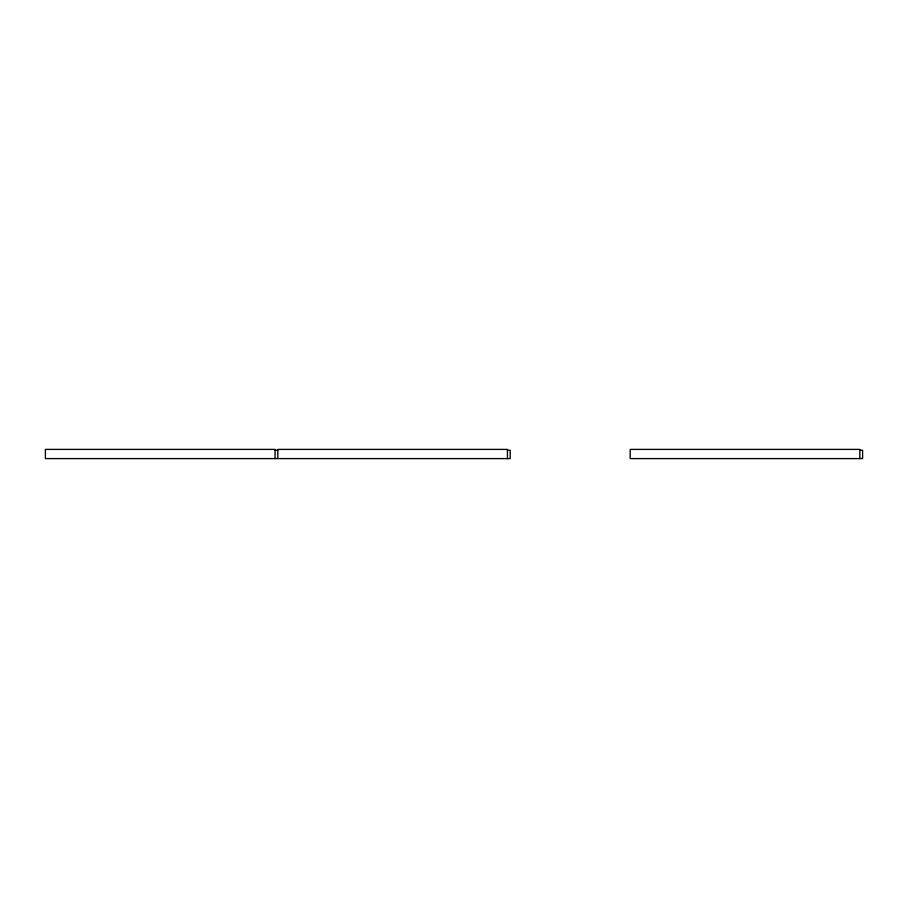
<?xml version="1.0" encoding="UTF-8"?>
<svg xmlns="http://www.w3.org/2000/svg" width="908" height="908" viewBox="0 0 908 908"><rect width="100%" height="100%" fill="white"/><g stroke="black" fill="none" stroke-linecap="round" stroke-linejoin="round"><path stroke-width="1.36" d="M274.965 450.232L277.803 450.232M507.368 450.232L510.205 450.232L510.205 458.597L45.4 458.597L45.4 449.403L275.045 449.403L275.045 458.597M859.763 450.232L862.6 450.232L862.6 458.597L630.197 458.597L630.197 449.403L859.842 449.403L859.842 458.597M507.447 458.597L507.447 449.403L277.803 449.403L277.803 458.597"/></g></svg>
